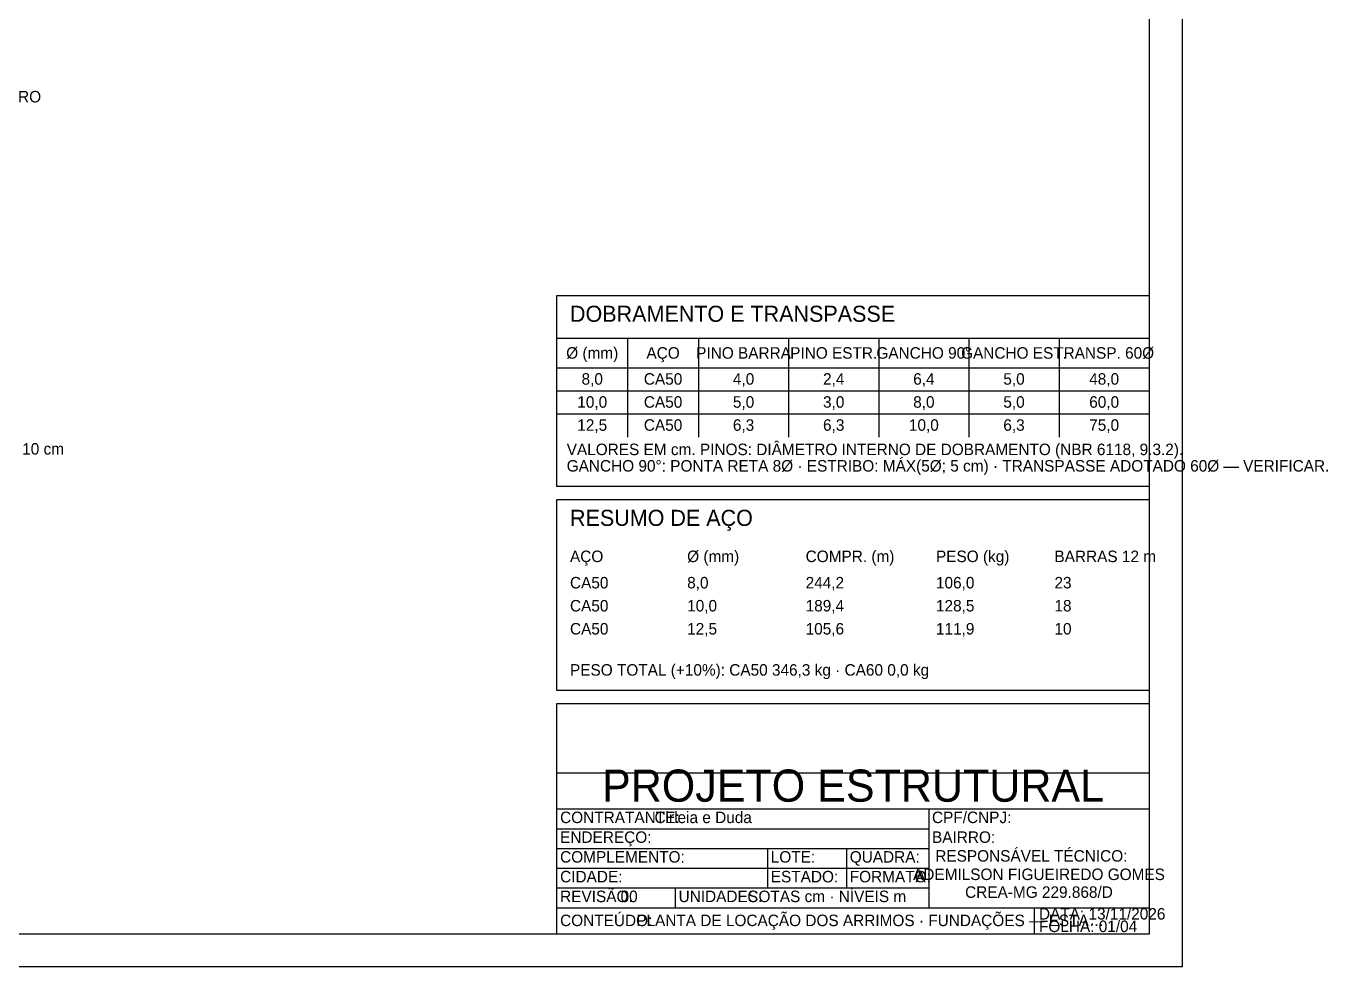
# Model space of a CAD drawing. Header units: millimetres. Extents: x 0 to 3648, y 0 to 594.
# Drawn here: x 489.7 to 885.3, y 0 to 285.9 of the extents above; entities that cross this region are included whole.
import ezdxf
from ezdxf.enums import TextEntityAlignment as Align

# ---------------------------------------------------------------- set-up
doc = ezdxf.new("R2010")
doc.units = ezdxf.units.MM
for name, color, linetype in [('FORMAS', 7, 'CONTINUOUS'), ('MOLDURA', 7, 'CONTINUOUS'), ('SECUNDARIAS', 8, 'CONTINUOUS'), ('TEXTOS', 2, 'CONTINUOUS')]:
    doc.layers.add(name, color=color, linetype=linetype)

msp = doc.modelspace()

# ---------------------------------------------------------------- linework, layer by layer
at = {"layer": 'FORMAS'}
for p, q in [((650.99997, 204), (830.99997, 204)), ((650.99997, 146.00001), (650.99997, 204)), ((830.99997, 204), (830.99997, 146.00001)), ((830.99997, 146.00001), (650.99997, 146.00001)), ((650.99997, 141.99999), (830.99997, 141.99999)), ((650.99997, 84), (650.99997, 141.99999)), ((830.99997, 141.99999), (830.99997, 84)), ((830.99997, 84), (650.99997, 84)), ((650.99997, 80.00001), (830.99997, 80.00001)), ((650.99997, 9.99997), (650.99997, 80.00001)), ((830.99997, 80.00001), (830.99997, 9.99997)), ((830.99997, 9.99997), (650.99997, 9.99997))]:
    msp.add_line(p, q, dxfattribs=at)
at = {"layer": 'MOLDURA'}
for p, q in [((840.99997, 594), (840.99997, -0.00003)), ((830.99997, 584), (830.99997, 9.99997)), ((830.99997, 9.99997), (20, 9.99997)), ((840.99997, -0.00003), (0, -0.00003))]:
    msp.add_line(p, q, dxfattribs=at)
at = {"layer": 'SECUNDARIAS'}
for p, q in [((650.99997, 191.00001), (830.99997, 191.00001)), ((672.52172, 191.00001), (672.52172, 161.00001)), ((694.04347, 191.00001), (694.04347, 161.00001)), ((721.4348, 191.00001), (721.4348, 161.00001)), ((748.82606, 191.00001), (748.82606, 161.00001)), ((776.21739, 191.00001), (776.21739, 161.00001)), ((803.60871, 191.00001), (803.60871, 161.00001)), ((650.99997, 181.99999), (830.99997, 181.99999)), ((650.99997, 175.00001), (830.99997, 175.00001)), ((650.99997, 167.99999), (830.99997, 167.99999)), ((650.99997, 59), (830.99997, 59)), ((650.99997, 48.00003), (830.99997, 48.00003)), ((764.00003, 48.00003), (764.00003, 29.99997)), ((764.00003, 48.00003), (764.00003, 18.00003)), ((650.99997, 41.99999), (764.00003, 41.99999)), ((764.00003, 41.99999), (764.00003, 36.00001)), ((650.99997, 36.00001), (764.00003, 36.00001)), ((715, 36.00001), (715, 29.99997)), ((739.00003, 36.00001), (739.00003, 29.99997)), ((650.99997, 29.99997), (764.00003, 29.99997)), ((715, 29.99997), (715, 24)), ((739.00003, 29.99997), (739.00003, 24)), ((650.99997, 24), (764.00003, 24)), ((687.00001, 24), (687.00001, 18.00003)), ((650.99997, 18.00003), (764.00003, 18.00003)), ((650.99997, 18.00003), (830.99997, 18.00003)), ((795.99997, 18.00003), (795.99997, 9.99997))]:
    msp.add_line(p, q, dxfattribs=at)

# ---------------------------------------------------------------- texts
at = {"layer": 'TEXTOS'}
for s, height, p in [('−0,80 FUNDO · −0,85 LASTRO', 3.49231, (428.64139, 262.65569)), ('DOBRAMENTO E TRANSPASSE', 4.88827, (655, 196.00001)), ('COBRIMENTO 5 cm · COSTELAS POR FORA DOS ESTRIBOS VERTICAIS · LASTRO 5 cm · ESTACA EMBUTIDA 10 cm', 3.49231, (244.64139, 155.65571)), ('VALORES EM cm. PINOS: DIÂMETRO INTERNO DE DOBRAMENTO (NBR 6118, 9.3.2).', 3.49162, (654.00003, 155.49999)), ('GANCHO 90°: PONTA RETA 8Ø · ESTRIBO: MÁX(5Ø; 5 cm) · TRANSPASSE ADOTADO 60Ø — VERIFICAR.', 3.49162, (654.00003, 150.49999)), ('RESUMO DE AÇO', 4.88827, (655, 134)), ('Ø (mm)', 3.49162, (690.60002, 122.99999)), ('COMPR. (m)', 3.49162, (726.6, 122.99999)), ('PESO (kg)', 3.49162, (766.19998, 122.99999)), ('AÇO', 3.49162, (655, 122.99999)), ('BARRAS 12 m', 3.49162, (802.20002, 122.99999)), ('CA50', 3.49162, (655, 115.00001)), ('8,0', 3.49162, (690.60002, 115.00001)), ('244,2', 3.49162, (726.6, 115.00001)), ('106,0', 3.49162, (766.19998, 115.00001)), ('23', 3.49162, (802.20002, 115.00001)), ('CA50', 3.49162, (655, 107.99999)), ('10,0', 3.49162, (690.60002, 107.99999)), ('189,4', 3.49162, (726.6, 107.99999)), ('128,5', 3.49162, (766.19998, 107.99999)), ('18', 3.49162, (802.20002, 107.99999)), ('CA50', 3.49162, (655, 101.00001)), ('12,5', 3.49162, (690.60002, 101.00001)), ('105,6', 3.49162, (726.6, 101.00001)), ('111,9', 3.49162, (766.19998, 101.00001)), ('10', 3.49162, (802.20002, 101.00001)), ('PESO TOTAL (+10%): CA50 346,3 kg · CA60 0,0 kg', 3.49162, (655, 88.50001)), ('CONTRATANTE:', 3.49162, (652.00001, 43.70002)), ('Cirleia e Duda', 3.49162, (680.68347, 43.70002)), ('CPF/CNPJ:', 3.49162, (765, 43.70002)), ('ENDEREÇO:', 3.49162, (652.00001, 37.69998)), ('BAIRRO:', 3.49162, (765, 37.69998)), ('RESPONSÁVEL TÉCNICO:', 3.49162, (765.99997, 31.99999)), ('COMPLEMENTO:', 3.49162, (652.00001, 31.70001)), ('LOTE:', 3.49162, (715.99997, 31.70001)), ('QUADRA:', 3.49162, (740, 31.70001)), ('CIDADE:', 3.49162, (652.00001, 25.69997)), ('ESTADO:', 3.49162, (715.99997, 25.69997)), ('FORMATO:', 3.49162, (740, 25.69997)), ('A', 3.49162, (759.98003, 25.69997)), ('REVISÃO:', 3.49162, (652.00001, 19.69999)), ('COTAS cm · NÍVEIS m', 3.49162, (708.904, 19.69999)), ('00', 3.49162, (670.37047, 19.69999)), ('UNIDADES:', 3.49162, (687.99999, 19.69999)), ('CONTEÚDO:', 3.49162, (652.00001, 12.4)), ('PLANTA DE LOCAÇÃO DOS ARRIMOS · FUNDAÇÕES — ESTA…', 3.49162, (675.13277, 12.4)), ('DATA: 13/11/2026', 3.49162, (797.5, 14.40002)), ('FOLHA: 01/04', 3.49162, (797.5, 10.6))]:
    msp.add_text(s, height=height, dxfattribs=at).set_placement(p)
for s, height, p in [('Ø (mm)', 3.49162, (661.76088, 184.8)), ('AÇO', 3.49162, (683.28263, 184.8)), ('PINO BARRA', 3.49162, (707.73913, 184.8)), ('PINO ESTR.', 3.49162, (735.13046, 184.8)), ('GANCHO 90°', 3.49162, (762.52172, 184.8)), ('GANCHO EST.', 3.49162, (789.91305, 184.8)), ('TRANSP. 60Ø', 3.49162, (817.30437, 184.8)), ('8,0', 3.49162, (661.76088, 176.90002)), ('CA50', 3.49162, (683.28263, 176.90002)), ('4,0', 3.49162, (707.73913, 176.90002)), ('2,4', 3.49162, (735.13046, 176.90002)), ('6,4', 3.49162, (762.52172, 176.90002)), ('5,0', 3.49162, (789.91305, 176.90002)), ('48,0', 3.49162, (817.30437, 176.90002)), ('10,0', 3.49162, (661.76088, 169.9)), ('CA50', 3.49162, (683.28263, 169.9)), ('5,0', 3.49162, (707.73913, 169.9)), ('3,0', 3.49162, (735.13046, 169.9)), ('8,0', 3.49162, (762.52172, 169.9)), ('5,0', 3.49162, (789.91305, 169.9)), ('60,0', 3.49162, (817.30437, 169.9)), ('12,5', 3.49162, (661.76088, 162.89999)), ('CA50', 3.49162, (683.28263, 162.89999)), ('6,3', 3.49162, (707.73913, 162.89999)), ('6,3', 3.49162, (735.13046, 162.89999)), ('10,0', 3.49162, (762.52172, 162.89999)), ('6,3', 3.49162, (789.91305, 162.89999)), ('75,0', 3.49162, (817.30437, 162.89999)), ('PROJETO ESTRUTURAL', 9.77654, (740.99997, 50.19998)), ('ADEMILSON FIGUEIREDO GOMES', 3.49162, (797.5, 26.40003)), ('CREA-MG 229.868/D', 3.49162, (797.5, 21.00001))]:
    msp.add_text(s, height=height, dxfattribs=at).set_placement(p, align=Align.CENTER)

doc.saveas('drawing.dxf')
